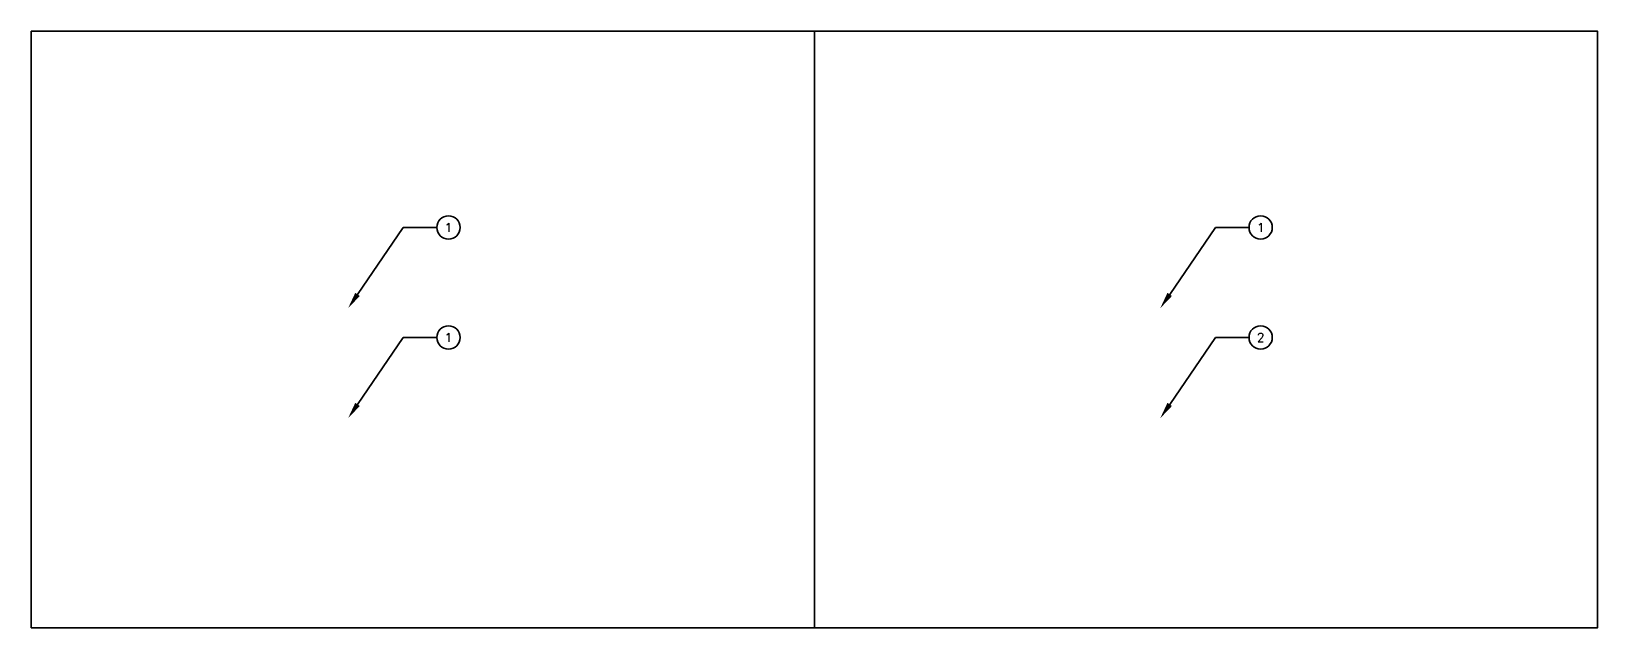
# Model space of a CAD drawing. Header units: feet. Extents: x 1876 to 2212, y 1922 to 2050.
import ezdxf
from ezdxf import colors
from ezdxf.entities.mleader import LeaderData, LeaderLine
from ezdxf.enums import TextEntityAlignment as Align
from ezdxf.math import Vec2, Vec3

# ---------------------------------------------------------------- set-up
doc = ezdxf.new("R2010")
doc.units = ezdxf.units.FT
doc.header["$MEASUREMENT"] = 0
doc.layers.add('C-ANNO', color=7, linetype='Continuous')
doc.styles.get("Standard").update_dxf_attribs({"font": 'simplex.shx'})

# ---------------------------------------------------------------- blocks, each defined once
blk = doc.blocks.new('_TagCircle')
at = {"color": 0, "linetype": 'ByBlock', "lineweight": -2, "transparency": 16777216}
blk.add_circle((0, 0), 0.125, dxfattribs=at)
at = {"color": 0, "transparency": 16777216}
blk.add_attdef('TAGNUMBER', text='', height=0.09375, dxfattribs=at).set_placement((0, -0.046875), align=Align.CENTER)

msp = doc.modelspace()

# ---------------------------------------------------------------- linework, layer by layer
at = {"layer": 'C-ANNO'}
for points in [[(1876.47, 2049.9), (2044.47, 2049.9), (2044.47, 1921.9), (1876.47, 1921.9)], [(2044.47, 2049.9), (2212.47, 2049.9), (2212.47, 1921.9), (2044.47, 1921.9)]]:
    msp.add_lwpolyline(points, close=True, dxfattribs=at)

# ---------------------------------------------------------------- leaders
ml = msp.add_multileader_block('Standard', dxfattribs=at)
ml.set_content('_TagCircle', color=256, scale=20)
ml.set_attribute('TAGNUMBER', '1', width=0)
ml.set_leader_properties()
ml.build(insert=Vec2(0, 0))
ml.multileader.update_dxf_attribs({"text_right_attachment_type": 6, "dogleg_length": 0.36, "arrow_head_size": 3.6, "scale": 20})
ctx = ml.context
ctx.base_point, ctx.scale, ctx.char_height, ctx.arrow_head_size, ctx.landing_gap_size, ctx.plane_origin = Vec3(1963.46, 2007.8), 20, 3.6, 3.6, 1.8, Vec3(1944.42, 1990.46)
ctx.right_attachment = 6
notes = []
notes.append((ctx, [(0, (1, 1, 0), (1956.26, 2007.8), (1, 0), 7.2, [(0, [(1944.42, 1990.46)], 0, [])])]))
ctx.block.insert = Vec3(1965.96, 2007.8)
ml = msp.add_multileader_block('Standard', dxfattribs=at)
ml.set_content('_TagCircle', color=256, scale=20)
ml.set_attribute('TAGNUMBER', '1', width=0)
ml.set_leader_properties()
ml.build(insert=Vec2(0, 0))
ml.multileader.update_dxf_attribs({"text_right_attachment_type": 6, "dogleg_length": 0.36, "arrow_head_size": 3.6, "scale": 20})
ctx = ml.context
ctx.base_point, ctx.scale, ctx.char_height, ctx.arrow_head_size, ctx.landing_gap_size, ctx.plane_origin = Vec3(2137.68, 2007.8), 20, 3.6, 3.6, 1.8, Vec3(2118.64, 1990.46)
ctx.right_attachment = 6
notes.append((ctx, [(0, (1, 1, 0), (2130.48, 2007.8), (1, 0), 7.2, [(0, [(2118.64, 1990.46)], 0, [])])]))
ctx.block.insert = Vec3(2140.18, 2007.8)
ml = msp.add_multileader_block('Standard', dxfattribs=at)
ml.set_content('_TagCircle', color=256, scale=20)
ml.set_attribute('TAGNUMBER', '1', width=0)
ml.set_leader_properties()
ml.build(insert=Vec2(0, 0))
ml.multileader.update_dxf_attribs({"text_right_attachment_type": 6, "dogleg_length": 0.36, "arrow_head_size": 3.6, "scale": 20})
ctx = ml.context
ctx.base_point, ctx.scale, ctx.char_height, ctx.arrow_head_size, ctx.landing_gap_size, ctx.plane_origin = Vec3(1963.46, 1984.19), 20, 3.6, 3.6, 1.8, Vec3(1944.42, 1966.85)
ctx.right_attachment = 6
notes.append((ctx, [(0, (1, 1, 0), (1956.26, 1984.19), (1, 0), 7.2, [(0, [(1944.42, 1966.85)], 0, [])])]))
ctx.block.insert = Vec3(1965.96, 1984.19)
ml = msp.add_multileader_block('Standard', dxfattribs=at)
ml.set_content('_TagCircle', color=256, scale=20)
ml.set_attribute('TAGNUMBER', '2', width=0)
ml.set_leader_properties()
ml.build(insert=Vec2(0, 0))
ml.multileader.update_dxf_attribs({"text_right_attachment_type": 6, "dogleg_length": 0.36, "arrow_head_size": 3.6, "scale": 20})
ctx = ml.context
ctx.base_point, ctx.scale, ctx.char_height, ctx.arrow_head_size, ctx.landing_gap_size, ctx.plane_origin = Vec3(2137.68, 1984.19), 20, 3.6, 3.6, 1.8, Vec3(2118.64, 1966.85)
ctx.right_attachment = 6
notes.append((ctx, [(0, (1, 1, 0), (2130.48, 1984.19), (1, 0), 7.2, [(0, [(2118.64, 1966.85)], 0, [])])]))
ctx.block.insert = Vec3(2140.18, 1984.19)
for ctx, leaders in notes:
    for number, flags, end, landing, length, lines in leaders:
        leader = LeaderData()
        leader.index, (leader.has_last_leader_line, leader.has_dogleg_vector, leader.attachment_direction) = number, flags
        leader.last_leader_point, leader.dogleg_vector, leader.dogleg_length = Vec3(end), Vec3(landing), length
        for number, points, colour, breaks in lines:
            line = LeaderLine()
            line.index, line.vertices, line.color, line.breaks = number, Vec3.list(points), colors.encode_raw_color(colour), breaks
            leader.lines.append(line)
        ctx.leaders.append(leader)

doc.saveas('drawing.dxf')
